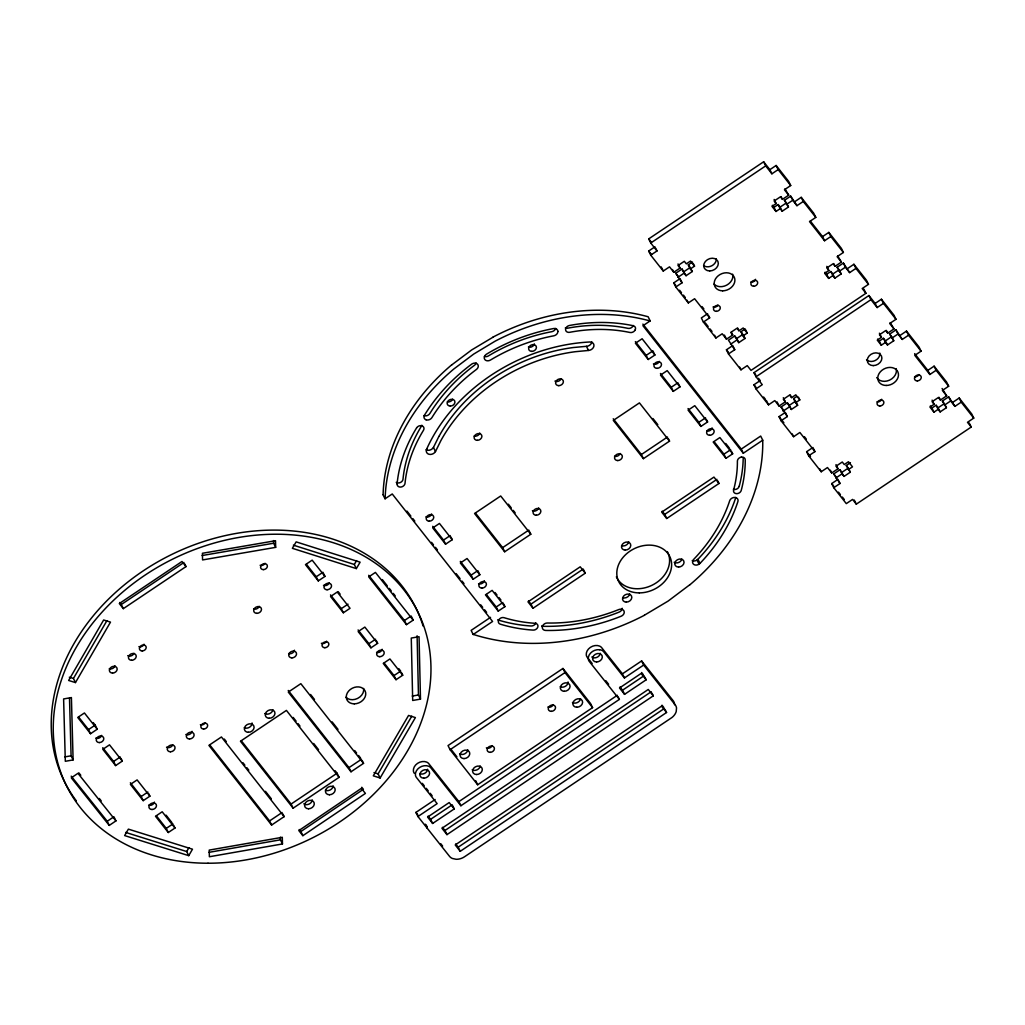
<?xml version="1.0" encoding="UTF-8"?>
<svg xmlns="http://www.w3.org/2000/svg" width="1025" height="1025" viewBox="0 0 1025 1025"><rect width="100%" height="100%" fill="white"/><g stroke="black" fill="none" stroke-linecap="round" stroke-linejoin="round"><path stroke-width="1.5" d="M426.016 449.77A5.099 4.049 -26.2 0 0 433.447 447.438L438.867 436.471M426.912 448.771A5.099 4.049 -26.2 0 0 428.783 454.216A5.099 4.049 -26.2 0 0 435.471 451.564L440.891 440.596A151.508 120.514 -26.2 0 1 575.384 351.69L588.542 350.447A5.074 4.036 -26.2 0 0 593.898 346.117A5.074 4.036 -26.2 0 0 590.041 341.978A161.361 128.368 -26.2 0 0 496.497 371.78A161.886 128.778 -26.2 0 0 426.823 448.758M75.466 682.586L68.624 680.459L103.64 619.984L110.495 622.124L75.466 682.586L73.441 678.46L106.869 620.74M188.741 855.657L124.627 835.58L128.381 829.135L192.482 849.2L188.741 855.657L186.704 851.532L188.959 847.662M380.134 777.988L373.305 775.835L408.565 715.437L415.394 717.59L380.134 777.988L378.097 773.862L411.768 716.206M356.341 568.606L292.368 548.311L296.148 541.879L360.121 562.174L356.341 568.606L354.317 564.48L356.572 560.624M416.624 427.848L416.829 427.54A4.138 3.293 -26.2 0 1 422.223 425.939A4.138 3.293 -26.2 0 1 423.453 430.308A144.884 115.248 -26.2 0 0 405.029 483.3A4.113 3.28 -26.2 0 1 400.724 487.067A4.113 3.28 -26.2 0 1 397.136 483.915M689.979 584.609L668.108 601.086L644.392 615.218M451.897 364.785L471.667 349.948L493.063 337.161M113.903 816.771L115.928 820.897L109.265 825.407L107.241 821.281L112.788 817.514M302.875 835.67L298.839 830.583L361.377 788.34L365.412 793.427L302.875 835.67L300.85 831.544L363.388 789.301L361.774 787.264M411.14 616.012L413.165 620.138L406.489 624.635L404.465 620.509L410.026 616.755M432.64 823.459L430.602 819.334L452.204 804.804L454.229 808.93L432.64 823.459L427.604 817.092L449.193 802.562L454.229 808.93M644.789 677.064L646.147 679.818L624.558 694.348L622.521 690.222L644.11 675.693M651.938 693.092L653.297 695.834L446.977 834.632L444.952 830.506L651.259 691.708M665.199 709.761L666.545 712.503L460.238 851.314L458.213 847.188L664.52 708.377M678.025 263.938L680.062 268.063L673.784 272.266L669.53 266.846L663.252 271.048L650.708 255.123L657.012 250.946L650.76 243.002L648.735 238.876L763.651 161.771L769.865 169.676L771.902 173.802L778.167 169.599L776.13 165.473L769.865 169.676M650.76 243.002L765.675 165.896L763.651 161.771M184.654 563.84L185.999 566.594L123.32 608.645L121.296 604.519L183.975 562.469M776.13 165.473L788.673 181.399L790.711 185.525L784.445 189.74L788.699 195.16L782.434 199.362L780.435 196.813L774.157 201.015L776.168 203.565L771.992 206.371L776.002 211.47L780.179 208.664L778.154 204.539L773.978 207.345L776.002 211.47M731.376 332.241L732.734 334.996L726.469 339.198L722.202 333.778L715.937 337.981L703.393 322.055L709.659 317.84L694.604 298.723L688.339 302.926L675.795 286.987L682.061 282.785L675.77 273.239L682.035 269.037L686.071 275.712L692.349 271.497L688.313 264.822L692.49 262.028M780.179 208.664L782.19 211.214L788.456 207.012L784.42 200.336L790.685 196.134L796.976 205.679L803.254 201.464L801.217 197.338L794.952 201.553M684.047 271.587L690.312 267.384M782.19 211.214L780.153 207.088L786.431 202.886L784.42 200.336M677.807 277.365L684.072 273.162L682.035 269.037M692.349 271.497L690.337 268.947L694.514 266.154L693.169 263.399M786.444 204.462L792.722 200.259L790.685 196.134M675.795 286.987L673.771 282.862L680.036 278.659L682.061 282.785M801.217 197.338L813.76 213.277L815.798 217.403L809.519 221.605L824.574 240.734L830.839 236.532L828.815 232.406L822.55 236.608L824.574 240.734M707.634 313.714L701.356 317.929L703.393 322.055M95.184 725.098L97.221 729.223L90.533 733.721L88.509 729.595L95.184 725.098L93.224 722.599M318.275 580.893L316.238 576.768L322.926 572.283L324.963 576.409L318.275 580.893L305.476 564.647L312.164 560.15L324.963 576.409M648.223 359.493L646.186 355.368L652.874 350.883L654.898 355.009L648.223 359.493L635.423 343.234L642.111 338.75L654.898 355.009M828.815 232.406L841.358 248.332L843.383 252.457L837.118 256.673L841.384 262.093L835.119 266.295L833.107 263.745L826.842 267.948L828.841 270.498L824.664 273.303L828.687 278.403L832.864 275.597L830.827 271.471L826.65 274.277L828.687 278.403M732.734 334.996L730.723 332.446L737.001 328.243L738.999 330.793L743.176 327.987L747.199 333.087L743.022 335.893L745.021 338.442L738.756 342.645L734.72 335.969L728.455 340.172L734.746 349.717L728.48 353.92L740.985 369.82L747.263 365.618L751.017 370.397L865.933 293.291L863.908 289.165M743.022 335.893L740.985 331.767L745.162 328.961L747.199 333.087M832.864 275.597L834.863 278.147L841.141 273.944L837.105 267.269L843.37 263.066L849.661 272.612L855.926 268.396L853.902 264.271L847.637 268.486M738.756 342.645L736.732 338.519L742.997 334.317L745.021 338.442M834.863 278.147L832.838 274.021L839.103 269.818L837.105 267.269M730.479 344.298L736.744 340.095M839.129 271.394L845.394 267.192L843.37 263.066M728.48 353.92L726.443 349.794L732.721 345.592L734.746 349.717M120.95 758.346L122.308 761.101L115.62 765.585L113.583 761.46L120.271 756.975M343.362 612.771L330.562 596.512L337.251 592.027L350.037 608.286L343.362 612.771L341.325 608.645L348.013 604.161M450.898 536.946L452.243 539.701L445.567 544.185L443.53 540.06L450.218 535.575M678.64 384.132L679.985 386.873L673.297 391.371L671.272 387.245L677.961 382.748M783.305 397.7L785.342 401.826L779.064 406.028L774.798 400.608L768.532 404.824L755.989 388.885L762.267 384.683L756.04 376.764L754.003 372.652L868.918 295.533L875.145 303.438L877.169 307.564L883.447 303.362L881.41 299.236L875.145 303.438M756.04 376.764L870.955 299.659L868.918 295.533M504.684 551.757L502.647 547.632L528.772 530.104L530.796 534.23L504.684 551.757L474.575 513.512L500.7 495.985L530.796 534.23M668.185 438.393L669.53 441.134L643.418 458.662L641.381 454.536L667.506 437.009M755.989 388.885L753.964 384.759L760.23 380.557L758.449 378.289M148.548 793.414L149.893 796.169L143.205 800.653L141.181 796.527L147.869 792.043M376.278 640.599L377.636 643.341L370.947 647.826L368.923 643.7L375.611 639.216M473.153 579.24L471.128 575.115L477.817 570.63L479.841 574.756L473.153 579.24L460.366 562.994L467.054 558.51L479.841 574.756M706.225 419.187L707.583 421.941L700.895 426.426L698.871 422.3L705.546 417.816M881.41 299.236L893.954 315.175L895.991 319.3L889.713 323.503L893.979 328.923L887.714 333.125L885.702 330.575L879.437 334.778L881.449 337.327L877.272 340.133L881.282 345.233L885.459 342.427L883.435 338.301L879.258 341.107L881.282 345.233M785.342 401.826L783.331 399.276L789.596 395.073L791.608 397.623L795.784 394.817L799.795 399.917L795.618 402.722L797.629 405.272L791.351 409.475L787.315 402.799L781.05 407.002L787.341 416.547L781.076 420.75L793.619 436.688L799.884 432.486L814.939 451.615L808.674 455.817L821.217 471.756L827.483 467.541L831.749 472.961L838.014 468.758L835.99 464.632M795.618 402.722L793.593 398.597L796.72 396.496M885.459 342.427L887.471 344.977L893.736 340.774L889.7 334.099L895.965 329.896L902.256 339.442L908.534 335.226L906.497 331.101L900.232 335.316M791.351 409.475L789.327 405.349L795.592 401.147L793.593 398.597M887.471 344.977L885.433 340.851L891.699 336.648L893.736 340.774M783.087 411.127L789.353 406.925M891.724 338.224L898.002 334.022L895.965 329.896M781.076 420.75L779.051 416.624L785.317 412.422L787.341 416.547M173.635 825.292L174.98 828.033L168.292 832.518L166.268 828.392L172.956 823.908M401.364 672.464L402.722 675.219L396.034 679.703L394.01 675.577L400.685 671.093L398.725 668.595M503.57 603.879L504.928 606.633L498.24 611.118L496.215 606.992L502.891 602.508M731.312 451.064L732.67 453.819L725.982 458.303L723.945 454.178L730.633 449.693M490.552 617.345L471.128 630.375L473.166 634.501L492.577 621.47L392.242 493.973L385.028 498.803L383.004 494.678M762.728 440.186L743.304 453.217L741.267 449.091L760.691 436.061L762.728 440.186A202.309 160.938 -26.2 0 1 690.043 584.66M533.013 608.248L530.988 604.122L583.212 569.067L585.249 573.193L533.013 608.248L527.99 601.867L580.227 566.812L585.249 573.193M717.615 480.712L718.961 483.467L666.737 518.509L664.7 514.383L716.936 479.341M906.497 331.101L919.041 347.039L921.065 351.165L914.8 355.38L929.854 374.497L936.12 370.294L934.095 366.168L927.83 370.371L929.854 374.497M808.674 455.817L806.637 451.692L812.915 447.489L814.939 451.615M337.071 773.209L339.096 777.334L293.124 808.174L291.1 804.048L337.071 773.209L335.111 770.723M282.798 813.888L284.143 816.643L271.612 825.048L269.575 820.923L282.118 812.517M362.197 760.614L363.542 763.356L351.011 771.774L348.974 767.648L361.518 759.23M934.095 366.168L946.639 382.107L948.663 386.233L942.398 390.435L946.664 395.855L940.399 400.058L938.387 397.508L932.122 401.71L934.121 404.26L929.944 407.066L933.954 412.165L938.144 409.359L936.107 405.234L931.93 408.04L933.954 412.165M969.189 422.928L971.213 427.053L856.298 504.159L852.569 499.418L846.304 503.621L833.761 487.695L840.026 483.48L833.735 473.934L840 469.732L844.036 476.407L850.302 472.205L848.943 469.45M850.302 472.205L846.266 465.529L850.442 462.723M938.144 409.359L940.143 411.909L946.408 407.707L942.372 401.031L948.65 396.829L954.941 406.374L961.207 402.159L959.182 398.033L952.904 402.248M841.999 472.282L848.277 468.079L846.266 465.529M940.143 411.909L938.118 407.783L944.384 403.581M835.759 478.06L842.025 473.857L840 469.732M848.29 469.655L852.48 466.849L848.457 461.75L844.28 464.556L842.281 462.006L836.003 466.208L838.014 468.758M944.409 405.157L950.675 400.954L948.65 396.829M833.761 487.695L831.723 483.569L837.989 479.354M562.956 668.454L448.04 745.572L450.077 749.698L477.663 784.753L592.578 707.647L590.554 703.522L562.956 668.454L564.993 672.579L592.578 707.647M450.077 749.698L564.993 672.579M959.182 398.033L971.726 413.972L973.75 418.097L967.485 422.313L971.213 427.053M643.662 665.058L624.443 677.948L622.418 673.822L641.624 660.933L643.662 665.058L675.155 704.79A10.417 8.29 -26.2 0 1 676.526 708.006L676.205 711.606A11.916 9.481 -26.2 0 1 671.952 717.513L464.556 856.746A11.967 9.52 -26.2 0 1 456.163 859.283L452.358 858.463A10.391 8.264 -26.2 0 1 449.475 856.285L417.944 816.528L415.919 812.402L435.125 799.513M417.944 816.528L437.15 803.638L416.458 777.527A7.764 6.176 -26.2 0 1 415.433 775.131L415.497 773.132A8.93 7.098 -26.2 0 1 426.592 765.713L428.693 766.226A7.79 6.201 -26.2 0 1 430.859 767.853L460.904 805.74L619.382 699.396L618.024 696.654M460.904 805.74L458.867 801.614L617.345 695.27M853.902 264.271L866.445 280.209L868.47 284.335L862.192 288.525L865.933 293.291M650.708 255.123L648.684 250.997L654.975 246.82M64.844 756.898L71.084 755.797L73.108 759.922L65.318 761.293L63.614 698.947L71.404 697.564L73.108 759.922M208.908 852.352L280.44 839.821L282.464 843.947L209.382 856.746L209.215 850.097L282.298 837.297L282.464 843.947M412.229 696.065L418.456 694.988L420.493 699.114L412.691 700.472L411.268 638.062L419.058 636.717L420.493 699.114M202.092 555.537L273.637 543.237L275.661 547.363L202.566 559.932L202.425 553.269L275.52 540.713L275.661 547.363M599.484 649.658L601.585 650.209A7.79 6.201 -26.2 0 1 603.751 651.836L624.443 677.948M69.328 677.192L73.441 678.46M125.652 832.415L186.704 851.532M374.01 772.568L378.097 773.862M293.381 545.159L354.317 564.48M78.848 772.85L80.796 775.297M99.297 798.475L101.244 800.909M115.928 820.897L77.951 773.324L71.289 777.834L109.265 825.407M71.199 776.156L107.241 821.281M641.624 660.933L673.13 700.664A10.417 8.29 -26.2 0 1 674.501 703.88L674.578 704.752M622.418 673.822L601.713 647.71A7.79 6.201 -26.2 0 0 599.548 646.083L597.46 645.532A8.93 7.098 -26.2 0 0 586.377 652.989L586.287 654.988A7.764 6.176 -26.2 0 0 587.312 657.384L592.155 663.495M605.724 680.613L608.632 684.277M619.382 699.396L589.337 661.509A7.764 6.176 -26.2 0 1 588.312 659.113L588.376 657.115A8.93 7.098 -26.2 0 1 599.471 649.709M458.867 801.614L428.834 763.728A7.79 6.201 -26.2 0 0 426.669 762.1L424.568 761.549A8.93 7.098 -26.2 0 0 413.498 769.006L413.395 771.005A7.764 6.176 -26.2 0 0 414.42 773.401M422.313 783.343L424.286 785.829M426.246 788.315L428.219 790.8M430.192 793.286L432.166 795.772M415.919 812.402L417.79 814.76M427.207 826.65L425.285 824.215L427.31 828.341M440.699 843.652L442.633 846.086M299.236 829.507L300.85 831.544M641.599 672.502L643.277 674.629M646.147 679.818L641.112 673.451L619.523 687.98L624.558 694.348M662.009 705.2L663.688 707.327M653.297 695.834L648.261 689.466L441.954 828.277L446.977 834.632M666.545 712.503L661.522 706.148L455.215 844.946L460.238 851.314M620.01 687.032L622.521 690.222M382.338 579.586L387.296 585.864M389.282 588.376L391.268 590.887M393.267 593.398L395.253 595.909M413.165 620.138L375.419 572.411L368.744 576.908L406.489 624.635M368.705 575.294L404.465 620.509M455.702 843.998L458.213 847.188M442.441 827.329L444.952 830.506M428.091 816.156L430.602 819.334M778.167 169.599L790.711 185.525M803.254 201.464L815.798 217.403M830.839 236.532L843.383 252.457M855.926 268.396L868.47 284.335M883.447 303.362L895.991 319.3M908.534 335.226L921.065 351.165M936.12 370.294L948.663 386.233M961.207 402.159L973.75 418.097M784.971 188.856L788.699 195.16M810.314 221.067L822.55 236.608M837.643 255.789L841.384 262.093M890.251 322.632L893.979 328.923M914.659 353.638L927.83 370.371M942.077 388.475L946.664 395.855M765.675 165.896L771.902 173.802M792.722 200.259L796.976 205.679M845.394 267.192L849.661 272.612M870.955 299.659L877.169 307.564M898.002 334.022L902.256 339.442M950.675 400.954L954.941 406.374M889.7 334.099L891.033 335.803M942.372 401.031L943.717 402.735M778.154 204.539L780.153 207.088M830.827 271.471L832.838 274.021M883.435 338.301L885.433 340.851M936.107 405.234L938.118 407.783M772.363 205.308L773.978 207.345M825.048 272.24L826.65 274.277M877.643 339.07L879.258 341.107M930.328 406.002L931.93 408.04M694.514 266.154L690.504 261.055L686.327 263.848L684.316 261.298L678.05 265.513L680.062 268.063M740.985 331.767L742.331 333.458M734.72 335.969L736.732 338.519M787.315 402.799L789.327 405.349M684.072 273.162L686.071 275.712M842.025 473.857L844.036 476.407M648.735 238.876L651.413 242.284M675.77 273.239L678.332 276.494M701.984 306.552L703.868 308.935M754.003 372.652L755.784 374.907M781.05 407.002L783.613 410.256M804.446 436.727L806.329 439.123M833.735 473.934L836.285 477.189M648.684 250.997L651.58 254.674M673.771 282.862L675.693 285.322M679.562 290.216L681.484 292.676M683.419 295.123L685.341 297.57M705.226 322.824L708.121 326.501M710.043 328.961L711.978 331.408M726.443 349.794L728.378 352.241M753.964 384.759L755.899 387.207M763.612 397.021L765.547 399.468M779.051 416.624L783.869 422.761M806.637 451.692L810.506 456.599M831.723 483.569L833.658 486.017M838.476 492.141L840.41 494.601M842.332 497.048L844.267 499.495M642.906 324.105L741.267 449.091M743.304 453.217L642.957 325.732L650.17 320.889L648.146 316.763A189.651 150.867 -26.2 0 0 493.025 337.097M725.713 443.441L729.646 448.438M679.985 386.873L667.198 370.627L660.51 375.112L673.297 391.371M707.583 421.941L694.783 405.682L688.108 410.167L700.895 426.426M732.67 453.819L719.87 437.56L713.182 442.044L725.982 458.303M635.359 341.607L646.186 355.368M660.446 373.484L671.272 387.245M688.044 408.552L698.871 422.3M714.105 441.673L723.945 454.178M718.961 483.467L713.951 477.086L661.714 512.141L666.737 518.509M652.938 418.507L657.794 424.67M669.53 441.134L639.433 402.889L613.309 420.417L643.418 458.662M613.232 418.764L641.381 454.536M662.188 511.206L664.7 514.383M508.374 504.197L511.283 507.9M513.23 510.373L515.178 512.833M475.459 513.089L502.647 547.632M528.477 600.932L530.988 604.122M495.024 592.501L496.997 595M498.957 597.511L500.93 600.009M452.243 539.701L439.456 523.442L432.768 527.926L445.567 544.185M504.928 606.633L492.128 590.374L485.453 594.859L498.24 611.118M432.704 526.312L443.53 540.06M460.302 561.367L471.128 575.115M486.375 594.487L496.215 606.992M406.938 511.091L410.871 516.1M412.832 518.599L414.805 521.097M431.525 542.34L433.498 544.839M435.458 547.35L437.432 549.848M456.125 573.59L460.058 578.587M462.019 581.085L463.992 583.597M480.712 604.84L482.685 607.338M484.646 609.837L486.619 612.335M338.173 591.656L340.133 594.154M377.636 643.341L364.849 627.082L358.161 631.579L370.947 647.826M402.722 675.219L389.923 658.96L383.248 663.444L396.034 679.703M306.398 564.262L316.238 576.768M330.498 594.884L341.325 608.645M358.097 629.952L368.923 643.7M384.17 663.072L394.01 675.577M451 749.326L456.907 756.834M310.562 694.489L314.483 699.473M332.113 721.882L337.994 729.352M354.65 750.518L356.61 753.003M358.571 755.502L360.531 757.988M363.542 763.356L300.838 683.675L288.294 692.093L351.011 771.774M288.23 690.453L348.974 767.648M185.999 566.594L181.989 561.495L119.31 603.546L123.32 608.645M293.163 717.423L296.097 721.152M298.044 723.624L299.992 726.11M313.65 743.458L318.532 749.659M339.096 777.334L286.423 710.402L240.452 741.242L293.124 808.174M241.349 740.832L291.1 804.048M119.694 602.482L121.296 604.519M224.308 739.051L226.269 741.549M242.925 762.715L244.885 765.201M246.846 767.687L248.806 770.185M265.462 791.351L271.343 798.821M284.143 816.643L221.438 736.962L208.895 745.367L271.612 825.048M209.805 744.983L269.575 820.923M166.063 815.157L171.969 822.665M97.221 729.223L84.422 712.977L77.733 717.462L90.533 733.721M122.308 761.101L109.508 744.842L102.82 749.339L115.62 765.585M149.893 796.169L137.107 779.91L130.418 784.394L143.205 800.653M174.98 828.033L162.193 811.774L155.505 816.272L168.292 832.518M78.656 717.09L88.509 729.595M102.756 747.712L113.583 761.46M130.354 782.767L141.181 796.527M156.428 815.887L166.268 828.392M945.063 404.952L946.408 407.707M939.041 397.303L940.399 400.058M932.097 400.134L934.121 404.26M886.356 330.37L887.714 333.125M879.412 333.202L881.449 337.327M839.103 269.818L841.141 273.944M833.761 263.54L835.119 266.295M826.816 266.372L828.841 270.498M787.098 204.257L788.456 207.012M781.088 196.608L782.434 199.362M774.131 199.439L776.168 203.565M854.273 500.033L856.298 504.159M798.449 397.162L799.795 399.917M838.668 480.738L840.026 483.48M830.391 470.219L831.749 472.961M796.271 402.518L797.629 405.272M790.249 394.868L791.608 397.623M819.859 469.002L821.217 471.756M777.04 401.903L779.064 406.028M792.261 433.947L793.619 436.688M737.654 328.038L738.999 330.793M766.508 400.698L768.532 404.824M724.432 335.072L726.469 339.198M739.64 367.078L740.985 369.82M688.313 264.822L690.337 268.947M708.301 315.098L709.659 317.84M714.579 335.239L715.937 337.981M672.438 269.511L673.784 272.266M686.993 300.171L688.339 302.926M655.654 248.191L657.012 250.946M661.228 266.923L663.252 271.048M697.013 560.034L699.037 564.16M588.504 350.447L586.467 346.322L573.359 347.526A151.508 120.514 -26.2 0 0 438.918 436.483M433.447 447.438L435.471 451.564M475.638 780.627L477.663 784.753M69.508 698.23L71.084 755.797M280.376 837.169L280.44 839.821M417.098 635.782L418.456 694.988M273.572 540.572L273.637 543.237M896.158 368.641A10.75 8.546 -26.2 0 1 889.533 380.147A10.75 8.546 -26.2 0 1 876.708 377.559M879.783 353.061A7.585 6.035 -26.2 0 1 875.235 360.505A7.585 6.035 -26.2 0 1 866.548 359.621M918.913 374.561A3.536 2.819 -26.2 0 1 914.569 376.713M881.679 399.263A3.536 2.819 -26.2 0 1 876.977 401.762M755.566 279.325A3.536 2.819 -26.2 0 1 750.8 282.016M732.644 274.213A10.75 8.546 -26.2 0 1 726.648 285.168A10.75 8.546 -26.2 0 1 714.015 284.066M716.257 258.8A7.585 6.035 -26.2 0 1 711.888 265.744A7.585 6.035 -26.2 0 1 703.573 265.526M717.948 305.002A3.536 2.819 -26.2 0 1 713.016 306.988M480.238 766.021A5.061 4.023 -26.2 0 1 477.073 769.826A5.061 4.023 -26.2 0 1 472.179 769.788M580.534 698.73A5.061 4.023 -26.2 0 1 577.37 702.535A5.061 4.023 -26.2 0 1 572.462 702.484M568.042 681.971A5.061 4.023 -26.2 0 1 565.467 686.238A5.061 4.023 -26.2 0 1 560.291 686.75M467.746 749.672A5.061 4.023 -26.2 0 1 464.761 753.785A5.061 4.023 -26.2 0 1 459.636 753.849M492.141 745.662A3.792 3.024 -26.2 0 1 486.375 747.802M553.257 704.662A3.792 3.024 -26.2 0 1 547.875 706.981M600.278 653.309A5.061 4.023 -26.2 0 1 596.947 657.332A5.061 4.023 -26.2 0 1 591.835 656.987M427.579 769.237A5.061 4.023 -26.2 0 1 424.798 773.247A5.061 4.023 -26.2 0 1 419.814 773.619M76.337 800.884A196.006 155.915 -26.2 0 1 169.125 555.755A196.006 155.915 -26.2 0 1 423.133 626.083M382.12 649.273A3.921 3.113 -26.2 0 1 376.572 652.387M329.32 582.764A3.921 3.113 -26.2 0 1 323.477 585.288M101.654 735.373A3.921 3.113 -26.2 0 1 95.735 738.103M154.391 802.088A3.921 3.113 -26.2 0 1 148.625 805.125M252.06 722.971A5.061 4.023 -26.2 0 1 249.498 727.238A5.061 4.023 -26.2 0 1 244.322 727.75M312.266 799.872A5.061 4.023 -26.2 0 1 309.05 804.087A5.061 4.023 -26.2 0 1 303.81 803.805M333.163 785.855A5.061 4.023 -26.2 0 1 330.383 789.839A5.061 4.023 -26.2 0 1 325.425 790.224M272.906 709.761A5.061 4.023 -26.2 0 1 269.742 713.567A5.061 4.023 -26.2 0 1 264.847 713.528M192.047 731.337A4.049 3.216 -26.2 0 1 185.884 734.502M172.789 744.791A4.049 3.216 -26.2 0 1 166.524 747.148M294.47 650.234A4.049 3.216 -26.2 0 1 288.627 653.54M259.235 606.364A4.049 3.216 -26.2 0 1 253.585 609.004M133.993 653.297A4.049 3.216 -26.2 0 1 127.715 655.654M115.018 665.776A4.049 3.216 -26.2 0 1 109.252 668.748M363.632 688.505A10.122 8.046 -26.2 0 1 357.571 698.435A10.122 8.046 -26.2 0 1 345.976 697.256M265.039 563.289A3.536 2.819 -26.2 0 1 260.107 565.275M326.578 641.176A3.536 2.819 -26.2 0 1 321.376 643.277M144.013 644.212A3.536 2.819 -26.2 0 1 138.913 646.596M205.09 723.061A3.536 2.819 -26.2 0 1 200.375 724.675M650.119 320.979A189.651 150.867 -26.2 0 0 495.049 341.222L473.704 354.073L453.921 368.91A189.651 150.867 -26.2 0 0 385.131 498.791M397.085 483.915A153.135 121.808 -26.2 0 1 416.547 427.95M699.857 563.494A4.446 3.536 -26.2 0 1 693.81 564.442A4.446 3.536 -26.2 0 1 693.784 559.266A155.326 123.551 -26.2 0 0 729.685 500.751A4.446 3.536 -26.2 0 1 735.027 497.458A4.446 3.536 -26.2 0 1 737.885 501.584A164.115 130.559 -26.2 0 1 699.985 563.391L697.935 559.253A164.115 130.559 -26.2 0 0 735.809 497.445M743.202 457.611A151.751 120.719 -26.2 0 1 739.204 486.298M739.204 486.298A4.074 3.242 -26.2 0 1 733.387 489.322M541.712 625.801A4.42 3.523 -26.2 0 0 543.647 626.313A164.09 130.534 -26.2 0 0 619.126 612.092A4.42 3.523 -26.2 0 0 622.213 608.273M535.832 622.803A4.074 3.242 -26.2 0 1 531.027 625.993A151.867 120.809 -26.2 0 1 498.291 620.048A4.049 3.216 -26.2 0 1 497.663 619.779M396.239 482.339A4.113 3.28 -26.2 0 0 400.416 482.48A4.113 3.28 -26.2 0 0 403.004 479.175A144.884 115.248 -26.2 0 1 421.416 426.182A4.138 3.293 -26.2 0 0 421.839 425.247M423.825 415.573A4.42 3.511 -26.2 0 0 429.911 413.447A154.749 123.102 -26.2 0 1 474.408 365.323A4.42 3.523 -26.2 0 0 476.125 362.952M555.691 328.41A4.42 3.523 -26.2 0 1 551.745 331.69A154.749 123.102 -26.2 0 0 488.425 355.906A4.42 3.523 -26.2 0 1 484.415 356.495M633.296 325.489A4.151 3.293 -26.2 0 1 627.953 328.359A144.909 115.274 -26.2 0 0 567.658 328.179A4.138 3.293 -26.2 0 1 565.288 327.962M538.714 507.926A4.049 3.216 -26.2 0 1 532.411 510.655M628.709 541.648A4.805 3.818 -26.2 0 1 621.611 545.646M712.067 427.873A3.921 3.113 -26.2 0 1 706.75 431.051M431.602 513.973A3.921 3.113 -26.2 0 1 425.887 516.792M561.098 378.776A4.049 3.216 -26.2 0 1 554.948 381.082M620.125 453.46A4.049 3.216 -26.2 0 1 614.526 456.253M534.332 343.862A4.049 3.216 -26.2 0 1 528.387 347.014M484.325 580.688A3.921 3.113 -26.2 0 1 478.56 583.725M452.64 399.199A4.049 3.216 -26.2 0 1 447.348 401.826M681.881 559.15A4.805 3.818 -26.2 0 1 674.168 562.264M659.267 361.364A3.921 3.113 -26.2 0 1 653.425 363.888M479.764 433.024A4.049 3.216 -26.2 0 1 474.088 436.022M629.709 593.936A4.805 3.818 -26.2 0 1 622.649 597.678M697.833 559.368A4.446 3.536 -26.2 0 1 692.234 560.572M667.352 551.617A28.457 22.64 -26.2 0 1 652.22 585.16A28.457 22.64 -26.2 0 1 616.358 576.806M644.418 615.269A202.322 160.938 -26.2 0 1 473.217 634.398M383.107 494.665A189.651 150.867 -26.2 0 1 451.833 364.733M591.873 341.953A5.074 4.036 -26.2 0 1 586.505 346.347M886.202 385.464A10.75 8.546 -26.2 0 0 897.9 371.972A10.75 8.546 -26.2 0 0 880.257 371.896A10.75 8.546 -26.2 0 0 886.202 385.464M873.262 365.605A7.585 6.035 -26.2 0 0 881.462 356.047A7.585 6.035 -26.2 0 0 869.008 356.047A7.585 6.035 -26.2 0 0 873.262 365.605M917.247 380.89A3.536 2.819 -26.2 0 0 921.078 376.431A3.536 2.819 -26.2 0 0 915.261 376.431A3.536 2.819 -26.2 0 0 917.247 380.89M879.847 405.99A3.536 2.819 -26.2 0 0 883.678 401.531A3.536 2.819 -26.2 0 0 877.861 401.531A3.536 2.819 -26.2 0 0 879.847 405.99M753.67 286.244A3.536 2.819 -26.2 0 0 757.501 281.785A3.536 2.819 -26.2 0 0 751.684 281.785A3.536 2.819 -26.2 0 0 753.67 286.244M722.676 290.818A10.75 8.546 -26.2 0 0 734.31 277.288A10.75 8.546 -26.2 0 0 716.667 277.275A10.75 8.546 -26.2 0 0 722.676 290.818M709.684 270.946A7.585 6.035 -26.2 0 0 717.897 261.401A7.585 6.035 -26.2 0 0 705.443 261.401A7.585 6.035 -26.2 0 0 709.684 270.946M716.27 311.344A3.536 2.819 -26.2 0 0 720.101 306.885A3.536 2.819 -26.2 0 0 714.297 306.885A3.536 2.819 -26.2 0 0 716.27 311.344M476.561 774.528A5.061 4.023 -26.2 0 0 482.045 768.173A5.061 4.023 -26.2 0 0 473.755 768.148A5.061 4.023 -26.2 0 0 476.561 774.528M576.844 707.237A5.061 4.023 -26.2 0 0 582.341 700.882A5.061 4.023 -26.2 0 0 574.038 700.844A5.061 4.023 -26.2 0 0 576.844 707.237M564.301 691.298A5.061 4.023 -26.2 0 0 569.798 684.943A5.061 4.023 -26.2 0 0 561.508 684.905A5.061 4.023 -26.2 0 0 564.301 691.298M464.018 758.59A5.061 4.023 -26.2 0 0 469.514 752.248A5.061 4.023 -26.2 0 0 461.212 752.209A5.061 4.023 -26.2 0 0 464.018 758.59M490.129 752.35A3.792 3.024 -26.2 0 0 494.204 747.571A3.792 3.024 -26.2 0 0 487.977 747.584A3.792 3.024 -26.2 0 0 490.129 752.35M551.232 711.35A3.792 3.024 -26.2 0 0 555.319 706.558A3.792 3.024 -26.2 0 0 549.092 706.584A3.792 3.024 -26.2 0 0 551.232 711.35M596.588 661.971A5.061 4.023 -26.2 0 0 602.047 655.603A5.061 4.023 -26.2 0 0 593.744 655.603A5.061 4.023 -26.2 0 0 596.588 661.971M423.863 778.18A5.061 4.023 -26.2 0 0 429.321 771.812A5.061 4.023 -26.2 0 0 421.019 771.812A5.061 4.023 -26.2 0 0 423.863 778.18M208.011 863.229A196.006 155.915 -26.2 0 0 420.032 616.576A196.006 155.915 -26.2 0 0 98.285 616.384A196.006 155.915 -26.2 0 0 208.011 863.229M379.775 656.692A3.921 3.113 -26.2 0 0 383.991 651.746A3.921 3.113 -26.2 0 0 377.546 651.759A3.921 3.113 -26.2 0 0 379.775 656.692M327.09 589.747A3.921 3.113 -26.2 0 0 331.318 584.814A3.921 3.113 -26.2 0 0 324.874 584.827A3.921 3.113 -26.2 0 0 327.09 589.747M99.361 742.574A3.921 3.113 -26.2 0 0 103.576 737.628A3.921 3.113 -26.2 0 0 97.132 737.641A3.921 3.113 -26.2 0 0 99.361 742.574M152.033 809.507A3.921 3.113 -26.2 0 0 156.248 804.561A3.921 3.113 -26.2 0 0 149.817 804.574A3.921 3.113 -26.2 0 0 152.033 809.507M248.332 732.298A5.061 4.023 -26.2 0 0 253.828 725.943A5.061 4.023 -26.2 0 0 245.526 725.905A5.061 4.023 -26.2 0 0 248.332 732.298M308.525 808.789A5.061 4.023 -26.2 0 0 314.022 802.434A5.061 4.023 -26.2 0 0 305.732 802.408A5.061 4.023 -26.2 0 0 308.525 808.789M329.422 794.772A5.061 4.023 -26.2 0 0 334.919 788.417A5.061 4.023 -26.2 0 0 326.629 788.379A5.061 4.023 -26.2 0 0 329.422 794.772M269.216 718.269A5.061 4.023 -26.2 0 0 274.713 711.927A5.061 4.023 -26.2 0 0 266.423 711.888A5.061 4.023 -26.2 0 0 269.216 718.269M189.497 738.974A4.049 3.216 -26.2 0 0 193.892 733.887A4.049 3.216 -26.2 0 0 187.255 733.862A4.049 3.216 -26.2 0 0 189.497 738.974M170.419 751.773A4.049 3.216 -26.2 0 0 174.827 746.687A4.049 3.216 -26.2 0 0 168.19 746.661A4.049 3.216 -26.2 0 0 170.419 751.773M291.92 657.871A4.049 3.216 -26.2 0 0 296.315 652.784A4.049 3.216 -26.2 0 0 289.678 652.758A4.049 3.216 -26.2 0 0 291.92 657.871M256.878 613.347A4.049 3.216 -26.2 0 0 261.272 608.261A4.049 3.216 -26.2 0 0 254.636 608.235A4.049 3.216 -26.2 0 0 256.878 613.347M131.623 660.279A4.049 3.216 -26.2 0 0 136.017 655.193A4.049 3.216 -26.2 0 0 129.381 655.167A4.049 3.216 -26.2 0 0 131.623 660.279M112.545 673.079A4.049 3.216 -26.2 0 0 116.953 667.993A4.049 3.216 -26.2 0 0 110.316 667.967A4.049 3.216 -26.2 0 0 112.545 673.079M354.253 703.842A10.122 8.046 -26.2 0 0 365.195 691.119A10.122 8.046 -26.2 0 0 348.59 691.106A10.122 8.046 -26.2 0 0 354.253 703.842M263.361 569.618A3.536 2.819 -26.2 0 0 267.192 565.159A3.536 2.819 -26.2 0 0 261.375 565.159A3.536 2.819 -26.2 0 0 263.361 569.618M324.822 647.71A3.536 2.819 -26.2 0 0 328.653 643.252A3.536 2.819 -26.2 0 0 322.837 643.252A3.536 2.819 -26.2 0 0 324.822 647.71M142.18 650.939A3.536 2.819 -26.2 0 0 146.011 646.48A3.536 2.819 -26.2 0 0 140.194 646.48A3.536 2.819 -26.2 0 0 142.18 650.939M203.629 729.031A3.536 2.819 -26.2 0 0 207.46 724.572A3.536 2.819 -26.2 0 0 201.656 724.572A3.536 2.819 -26.2 0 0 203.629 729.031M741.267 457.15A4.062 3.229 -26.2 0 0 737.398 461.135A143.628 114.249 -26.2 0 1 733.605 490.04A4.074 3.242 -26.2 0 0 736.501 493.653A4.074 3.242 -26.2 0 0 741.229 490.424A151.751 120.719 -26.2 0 0 745.226 459.841A4.062 3.229 -26.2 0 0 741.267 457.15M542.366 626.647A4.42 3.523 -26.2 0 0 545.672 630.439A164.09 130.534 -26.2 0 0 621.15 616.217A4.42 3.523 -26.2 0 0 624.084 611.233A4.42 3.523 -26.2 0 0 618.805 609.555A155.287 123.525 -26.2 0 1 547.401 623.008A4.42 3.523 -26.2 0 0 542.366 626.647M498.778 619.894A4.049 3.216 -26.2 0 0 500.328 624.174A151.867 120.809 -26.2 0 0 533.064 630.106A4.074 3.242 -26.2 0 0 537.843 626.967A4.074 3.242 -26.2 0 0 535.063 623.303A143.667 114.288 -26.2 0 1 504.082 617.691A4.049 3.216 -26.2 0 0 498.778 619.894M426.093 419.802A4.42 3.511 -26.2 0 0 431.948 417.572A154.749 123.102 -26.2 0 1 476.433 369.448A4.42 3.523 -26.2 0 0 477.688 364.375A4.42 3.523 -26.2 0 0 472.077 363.875A4.484 3.575 -26.2 0 0 471.615 364.183A163.539 130.098 -26.2 0 0 424.593 415.01A4.42 3.511 -26.2 0 0 426.093 419.802M557.882 331.37A4.42 3.523 -26.2 0 0 553.398 328.577A163.539 130.098 -26.2 0 0 486.529 354.163A4.497 3.575 -26.2 0 0 486.068 354.483A4.42 3.523 -26.2 0 0 484.851 359.57A4.42 3.523 -26.2 0 0 490.463 360.044A154.749 123.102 -26.2 0 1 553.782 335.816A4.42 3.523 -26.2 0 0 557.882 331.37M635.231 329.845A4.151 3.293 -26.2 0 0 633.066 325.694A153.135 121.821 -26.2 0 0 569.413 325.502A4.138 3.293 -26.2 0 0 565.569 329.653A4.138 3.293 -26.2 0 0 569.682 332.305A144.909 115.274 -26.2 0 1 629.978 332.484A4.151 3.293 -26.2 0 0 635.231 329.845M536.254 515.229A4.049 3.216 -26.2 0 0 540.636 510.143A4.049 3.216 -26.2 0 0 533.987 510.143A4.049 3.216 -26.2 0 0 536.254 515.229M625.301 550.079A4.805 3.818 -26.2 0 0 630.503 544.032A4.805 3.818 -26.2 0 0 622.611 544.032A4.805 3.818 -26.2 0 0 625.301 550.079M709.723 435.279A3.921 3.113 -26.2 0 0 713.938 430.333A3.921 3.113 -26.2 0 0 707.493 430.359A3.921 3.113 -26.2 0 0 709.723 435.279M429.296 521.174A3.921 3.113 -26.2 0 0 433.524 516.228A3.921 3.113 -26.2 0 0 427.079 516.241A3.921 3.113 -26.2 0 0 429.296 521.174M558.792 385.656A4.049 3.216 -26.2 0 0 563.161 380.557A4.049 3.216 -26.2 0 0 556.524 380.557A4.049 3.216 -26.2 0 0 558.792 385.656M617.742 460.558A4.049 3.216 -26.2 0 0 622.111 455.459A4.049 3.216 -26.2 0 0 615.474 455.459A4.049 3.216 -26.2 0 0 617.742 460.558M531.821 351.383A4.049 3.216 -26.2 0 0 536.203 346.296A4.049 3.216 -26.2 0 0 529.553 346.296A4.049 3.216 -26.2 0 0 531.821 351.383M481.981 588.107A3.921 3.113 -26.2 0 0 486.196 583.161A3.921 3.113 -26.2 0 0 479.751 583.174A3.921 3.113 -26.2 0 0 481.981 588.107M450.334 406.067A4.049 3.216 -26.2 0 0 454.716 400.98A4.049 3.216 -26.2 0 0 448.079 400.967A4.049 3.216 -26.2 0 0 450.334 406.067M678.576 567.056A4.805 3.818 -26.2 0 0 683.777 561.008A4.805 3.818 -26.2 0 0 675.885 561.008A4.805 3.818 -26.2 0 0 678.576 567.056M657.038 368.347A3.921 3.113 -26.2 0 0 661.266 363.401A3.921 3.113 -26.2 0 0 654.821 363.427A3.921 3.113 -26.2 0 0 657.038 368.347M477.304 440.327A4.049 3.216 -26.2 0 0 481.686 435.241A4.049 3.216 -26.2 0 0 475.036 435.241A4.049 3.216 -26.2 0 0 477.304 440.327M626.339 602.111A4.805 3.818 -26.2 0 0 631.541 596.063A4.805 3.818 -26.2 0 0 623.648 596.05A4.805 3.818 -26.2 0 0 626.339 602.111M639.267 592.886A28.457 22.64 -26.2 0 0 670.043 557.075A28.457 22.64 -26.2 0 0 623.328 557.049A28.457 22.64 -26.2 0 0 639.267 592.886"/></g></svg>
